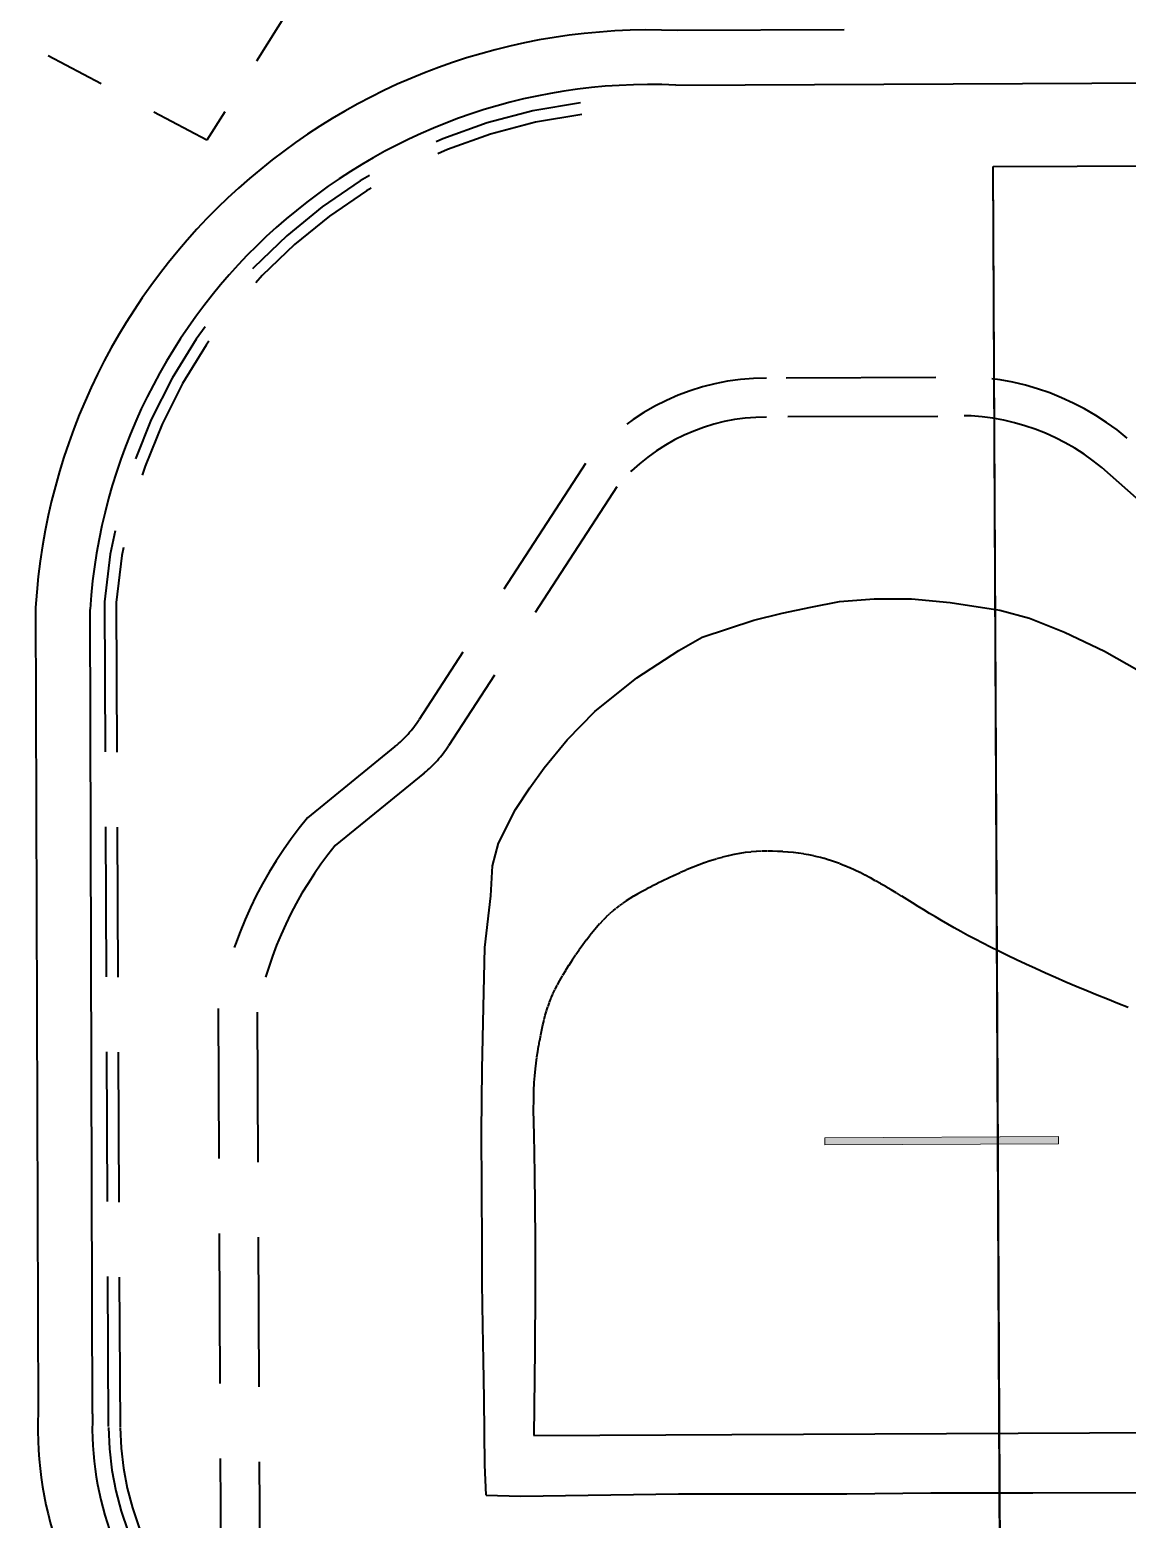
# Model space of a CAD drawing. Header units: metres. Extents: x 625987 to 635197, y 3048449 to 3066446.
# Drawn here: x 634611.332 to 634613.162, y 3063198.504 to 3063200.987 of the extents above; entities that cross this region are included whole.
import ezdxf

# ---------------------------------------------------------------- set-up
doc = ezdxf.new("R2010")
doc.units = ezdxf.units.M
doc.linetypes.add('DASHED', pattern=[0.75, 0.5, -0.25])
doc.linetypes.add('HIDDEN', pattern=[0.375, 0.25, -0.125])
for name, color, linetype, lineweight in [('C-CLER-AERO', 253, 'Continuous', 5), ('C-FENC-AIRF-SECU', 253, 'DASHED', 0), ('C-NTWK-WATR-AIRF', 253, 'HIDDEN', 0), ('C-ROAD-AIRF', 253, 'Continuous', 5), ('C-RUNN', 253, 'Continuous', 5), ('C-RUNN-MARK', 253, 'Continuous', 0), ('C-SHLD', 253, 'Continuous', 5)]:
    doc.layers.add(name, color=color, linetype=linetype, lineweight=lineweight)
doc.layers.add('C-ROAD-CNTR-N', color=92, linetype='Continuous')
doc.styles.add('ADPI R', font='swiss.ttf')
doc.linetypes.add('OLS', pattern='A,4,-2,4,-2,["OLS",ADPI R,S=1.2,R=0,X=-1.7,Y=-0.5],-2,4,-2,4,-2', length=26)

# ---------------------------------------------------------------- blocks, each defined once
blk = doc.blocks.new('*U22')
at = {"layer": 'C-RUNN-MARK'}
blk.add_hatch(color=256, dxfattribs=at).paths.add_polyline_path([(634796.71, 3066311.85), (634785.77, 3066283.92), (634786.61, 3066283.59), (634797.55, 3066311.52)])
blk.add_lwpolyline([(634796.71, 3066311.85), (634785.77, 3066283.92), (634786.61, 3066283.59), (634797.55, 3066311.52)], close=True, dxfattribs=at)
blk = doc.blocks.new('*U23')
at = {"layer": 'C-RUNN-MARK'}
blk.add_hatch(color=256, dxfattribs=at).paths.add_polyline_path([(634796.71, 3066311.85), (634785.77, 3066283.92), (634786.61, 3066283.59), (634797.55, 3066311.52)])
blk.add_lwpolyline([(634796.71, 3066311.85), (634785.77, 3066283.92), (634786.61, 3066283.59), (634797.55, 3066311.52)], close=True, dxfattribs=at)
blk = doc.blocks.new('*E24')
at = {"layer": 'C-RUNN-MARK', "lineweight": 40, "xscale": 0.002599165789046899, "yscale": 0.002599239349365234, "zscale": 0.002599200000986457, "rotation": 111.6696554593716}
for name in ['*U22', '*U23']:
    blk.add_blockref(name, (642697.49157, 3064542.5593, 2882.9083), dxfattribs=at)

msp = doc.modelspace()

# ---------------------------------------------------------------- linework, layer by layer
at = {"layer": 'C-CLER-AERO', "linetype": 'OLS', "lineweight": 40}
for p, q in [((634612.9391, 3063200.7588, 24568986.0801), (634652.5765, 3063200.9465, 24568986.0801)), ((634612.9391, 3063200.7588, 24568986.0801), (634652.5765, 3063200.9465, 24568986.0801)), ((634612.9564, 3063197.1199, 24568986.0801), (634612.9391, 3063200.7588, 24568986.0801)), ((634612.9391, 3063200.7588, 24568986.0801), (634612.9391, 3063200.7588, 24568986.0801)), ((634612.9564, 3063197.1199, 24568986.0801), (634612.9391, 3063200.7588, 24568986.0801)), ((634612.9391, 3063200.7588, 24568986.0801), (634612.9391, 3063200.7588, 24568986.0801))]:
    msp.add_line(p, q, dxfattribs=at)
at = {"layer": 'C-CLER-AERO', "linetype": 'OLS', "lineweight": 40, "ltscale": 5}
msp.add_line((634612.9568, 3063197.1199, 24568986.0801), (634612.9391, 3063200.7588, 24568986.0801), dxfattribs=at)
msp.add_line((634612.9568, 3063197.1199, 24568986.0801), (634612.9391, 3063200.7588, 24568986.0801), dxfattribs=at)
at = {"layer": 'C-FENC-AIRF-SECU', "lineweight": 40, "ltscale": 0.2}
for p, q in [((634612.0823, 3063201.5277, 24568986.0801), (634611.6273, 3063200.8027, 24568986.0801)), ((634612.0823, 3063201.5277, 24568986.0801), (634611.6273, 3063200.8027, 24568986.0801)), ((634611.6273, 3063200.8027, 24568986.0801), (634611.1952, 3063201.0328, 24568986.0801)), ((634611.6273, 3063200.8027, 24568986.0801), (634611.1952, 3063201.0328, 24568986.0801))]:
    msp.add_line(p, q, dxfattribs=at)
at = {"layer": 'C-NTWK-WATR-AIRF', "lineweight": 40}
for p, q in [((634612.8435, 3063200.4072, 24568986.0801), (634612.5609, 3063200.4063, 24568986.0801)), ((634612.8435, 3063200.4072, 24568986.0801), (634612.5609, 3063200.4063, 24568986.0801)), ((634612.8465, 3063200.3423, 24568986.0801), (634612.5609, 3063200.3413, 24568986.0801)), ((634612.8465, 3063200.3423, 24568986.0801), (634612.5609, 3063200.3413, 24568986.0801)), ((634612.2589, 3063200.2637, 24568986.0801), (634611.9814, 3063199.8368, 24568986.0801)), ((634612.2589, 3063200.2637, 24568986.0801), (634611.9814, 3063199.8368, 24568986.0801)), ((634613.4884, 3063199.933, 24568986.0801), (634613.1202, 3063200.257, 24568986.0801)), ((634613.4884, 3063199.933, 24568986.0801), (634613.1202, 3063200.257, 24568986.0801)), ((634612.3114, 3063200.2252, 24568986.0801), (634612.0303, 3063199.7929, 24568986.0801)), ((634612.3114, 3063200.2252, 24568986.0801), (634612.0303, 3063199.7929, 24568986.0801)), ((634611.4565, 3063200.0331, 24568986.0801), (634611.463, 3063198.6565, 24568986.0801)), ((634611.4565, 3063200.0331, 24568986.0801), (634611.463, 3063198.6565, 24568986.0801)), ((634611.476, 3063200.0324, 24568986.0801), (634611.4825, 3063198.6567, 24568986.0801)), ((634611.476, 3063200.0324, 24568986.0801), (634611.4825, 3063198.6567, 24568986.0801)), ((634611.9411, 3063199.7919, 24568986.0801), (634611.7953, 3063199.6731, 24568986.0801)), ((634611.9411, 3063199.7919, 24568986.0801), (634611.7953, 3063199.6731, 24568986.0801)), ((634611.9901, 3063199.748, 24568986.0801), (634611.8413, 3063199.6268, 24568986.0801)), ((634611.9901, 3063199.748, 24568986.0801), (634611.8413, 3063199.6268, 24568986.0801)), ((634611.6462, 3063199.355, 24568986.0801), (634611.6512, 3063198.2912, 24568986.0801)), ((634611.6462, 3063199.355, 24568986.0801), (634611.6512, 3063198.2912, 24568986.0801)), ((634611.7112, 3063199.3491, 24568986.0801), (634611.7164, 3063198.2428, 24568986.0801)), ((634611.7112, 3063199.3491, 24568986.0801), (634611.7164, 3063198.2428, 24568986.0801))]:
    msp.add_line(p, q, dxfattribs=at)
for centre, major_axis, start_param, end_param in [((634612.3643, 3063199.9619, 24568986.0801), (-0.6439, 0.6439), -0.660104, 0.707185), ((634612.3643, 3063199.9619, 24568986.0801), (-0.6439, 0.6439), -0.660104, 0.707185), ((634612.3643, 3063199.9619, 24568986.0801), (0.6301, 0.6301), 0.910692, 2.277078), ((634612.3643, 3063199.9619, 24568986.0801), (0.6301, 0.6301), 0.910692, 2.277078), ((634612.5598, 3063200.0174, 24568986.0801), (0.275, 0.275), 0.782621, 1.670092), ((634612.5598, 3063200.0174, 24568986.0801), (0.275, 0.275), 0.782621, 1.670092), ((634612.8806, 3063199.9697, 24568986.0801), (0.3105, 0.3105), 0.088175, 0.869935), ((634612.8806, 3063199.9697, 24568986.0801), (0.3105, 0.3105), 0.088175, 0.869935), ((634612.8806, 3063199.9697, 24568986.0801), (-0.2645, 0.2645), -1.480579, -0.694093), ((634612.8806, 3063199.9697, 24568986.0801), (-0.2645, 0.2645), -1.480579, -0.694093), ((634612.5598, 3063200.0174, 24568986.0801), (0.229, 0.229), 0.782029, 1.659578), ((634612.5598, 3063200.0174, 24568986.0801), (0.229, 0.229), 0.782029, 1.659578), ((634611.8179, 3063199.943, 24568986.0801), (0.1378, 0.1378), 4.6109, 4.921395), ((634611.8179, 3063199.943, 24568986.0801), (0.1378, 0.1378), 4.6109, 4.921395), ((634611.8669, 3063199.8991, 24568986.0801), (0.1378, 0.1378), 4.610902, 4.921397), ((634611.8669, 3063199.8991, 24568986.0801), (0.1378, 0.1378), 4.610902, 4.921397), ((634612.3254, 3063199.2306, 24568986.0801), (-0.4883, 0.4883), 0.089833, 0.60423), ((634612.3254, 3063199.2306, 24568986.0801), (-0.4883, 0.4883), 0.089833, 0.60423), ((634612.3254, 3063199.2306, 24568986.0801), (-0.4423, 0.4423), 0.099556, 0.594784), ((634612.3254, 3063199.2306, 24568986.0801), (-0.4423, 0.4423), 0.099556, 0.594784), ((634611.9781, 3063198.6637, 24568986.0801), (0.3642, 0.3642), 2.370257, 3.457809), ((634611.9781, 3063198.6637, 24568986.0801), (0.3642, 0.3642), 2.370257, 3.457809), ((634611.9781, 3063198.6637, 24568986.0801), (-0.3504, 0.3504), 0.799642, 1.887012), ((634611.9781, 3063198.6637, 24568986.0801), (-0.3504, 0.3504), 0.799642, 1.887012)]:
    msp.add_ellipse(centre, major_axis=major_axis, ratio=1, start_param=start_param, end_param=end_param, dxfattribs=at)
at = {"layer": 'C-ROAD-AIRF', "lineweight": 40}
for p, q in [((634612.6903, 3063200.987, 24568986.0801), (634612.4116, 3063200.9857, 24568986.0801)), ((634612.6903, 3063200.987, 24568986.0801), (634612.4116, 3063200.9857, 24568986.0801)), ((634612.4098, 3063200.8948, 24568986.0801), (634616.5358, 3063200.9133, 24568986.0801)), ((634612.4098, 3063200.8948, 24568986.0801), (634616.5358, 3063200.9133, 24568986.0801)), ((634611.3416, 3063200.0235, 24568986.0801), (634611.3457, 3063198.681, 24568986.0801)), ((634611.3416, 3063200.0235, 24568986.0801), (634611.3457, 3063198.681, 24568986.0801)), ((634611.4367, 3063198.6792, 24568986.0801), (634611.4325, 3063200.0207, 24568986.0801)), ((634611.4367, 3063198.6792, 24568986.0801), (634611.4325, 3063200.0207, 24568986.0801))]:
    msp.add_line(p, q, dxfattribs=at)
for centre, major_axis, start_param, end_param in [((634612.3675, 3063199.9587, 24568986.0801), (-0.7269, 0.7269), -0.828296, 0.722305), ((634612.3675, 3063199.9587, 24568986.0801), (-0.7269, 0.7269), -0.828296, 0.722305), ((634612.3675, 3063199.9587, 24568986.0801), (0.6626, 0.6626), 0.740254, 2.289961), ((634612.3675, 3063199.9587, 24568986.0801), (0.6626, 0.6626), 0.740254, 2.289961), ((634611.9584, 3063198.6566, 24568986.0801), (-0.4335, 0.4335), 0.745624, 2.349603), ((634611.9584, 3063198.6566, 24568986.0801), (-0.4335, 0.4335), 0.745624, 2.349603), ((634611.9584, 3063198.6566, 24568986.0801), (0.3692, 0.3692), 2.312834, 3.919536), ((634611.9584, 3063198.6566, 24568986.0801), (0.3692, 0.3692), 2.312834, 3.919536)]:
    msp.add_ellipse(centre, major_axis=major_axis, ratio=1, start_param=start_param, end_param=end_param, dxfattribs=at)
at = {"layer": 'C-RUNN', "lineweight": 40, "ltscale": 0.1}
for p, q in [((634612.4671, 3063199.6012, 24568986.0801), (634612.4575, 3063199.598, 24568986.0801)), ((634612.4671, 3063199.6012, 24568986.0801), (634612.4575, 3063199.598, 24568986.0801)), ((634612.477, 3063199.6044, 24568986.0801), (634612.4675, 3063199.6014, 24568986.0801)), ((634612.477, 3063199.6044, 24568986.0801), (634612.4675, 3063199.6014, 24568986.0801)), ((634612.4868, 3063199.6072, 24568986.0801), (634612.4775, 3063199.6045, 24568986.0801)), ((634612.4868, 3063199.6072, 24568986.0801), (634612.4775, 3063199.6045, 24568986.0801)), ((634612.4966, 3063199.6097, 24568986.0801), (634612.4874, 3063199.6074, 24568986.0801)), ((634612.4966, 3063199.6097, 24568986.0801), (634612.4874, 3063199.6074, 24568986.0801)), ((634612.5063, 3063199.6119, 24568986.0801), (634612.4972, 3063199.6099, 24568986.0801)), ((634612.5063, 3063199.6119, 24568986.0801), (634612.4972, 3063199.6099, 24568986.0801)), ((634612.5159, 3063199.6137, 24568986.0801), (634612.507, 3063199.612, 24568986.0801)), ((634612.5159, 3063199.6137, 24568986.0801), (634612.507, 3063199.612, 24568986.0801)), ((634612.5253, 3063199.6151, 24568986.0801), (634612.5166, 3063199.6138, 24568986.0801)), ((634612.5253, 3063199.6151, 24568986.0801), (634612.5166, 3063199.6138, 24568986.0801)), ((634612.5346, 3063199.6161, 24568986.0801), (634612.526, 3063199.6152, 24568986.0801)), ((634612.5346, 3063199.6161, 24568986.0801), (634612.526, 3063199.6152, 24568986.0801)), ((634612.5437, 3063199.6169, 24568986.0801), (634612.5352, 3063199.6162, 24568986.0801)), ((634612.5437, 3063199.6169, 24568986.0801), (634612.5352, 3063199.6162, 24568986.0801)), ((634612.5527, 3063199.6173, 24568986.0801), (634612.5443, 3063199.6169, 24568986.0801)), ((634612.5527, 3063199.6173, 24568986.0801), (634612.5443, 3063199.6169, 24568986.0801)), ((634612.5616, 3063199.6175, 24568986.0801), (634612.5533, 3063199.6173, 24568986.0801)), ((634612.5616, 3063199.6175, 24568986.0801), (634612.5533, 3063199.6173, 24568986.0801)), ((634612.5704, 3063199.6174, 24568986.0801), (634612.5622, 3063199.6175, 24568986.0801)), ((634612.5704, 3063199.6174, 24568986.0801), (634612.5622, 3063199.6175, 24568986.0801)), ((634612.5792, 3063199.6171, 24568986.0801), (634612.5709, 3063199.6174, 24568986.0801)), ((634612.5792, 3063199.6171, 24568986.0801), (634612.5709, 3063199.6174, 24568986.0801)), ((634612.5878, 3063199.6167, 24568986.0801), (634612.5796, 3063199.6171, 24568986.0801)), ((634612.5878, 3063199.6167, 24568986.0801), (634612.5796, 3063199.6171, 24568986.0801)), ((634612.5965, 3063199.616, 24568986.0801), (634612.5882, 3063199.6166, 24568986.0801)), ((634612.5965, 3063199.616, 24568986.0801), (634612.5882, 3063199.6166, 24568986.0801)), ((634612.6051, 3063199.6152, 24568986.0801), (634612.5969, 3063199.616, 24568986.0801)), ((634612.6051, 3063199.6152, 24568986.0801), (634612.5969, 3063199.616, 24568986.0801)), ((634612.6138, 3063199.6141, 24568986.0801), (634612.6056, 3063199.6151, 24568986.0801)), ((634612.6138, 3063199.6141, 24568986.0801), (634612.6056, 3063199.6151, 24568986.0801)), ((634612.6224, 3063199.6128, 24568986.0801), (634612.6143, 3063199.614, 24568986.0801)), ((634612.6224, 3063199.6128, 24568986.0801), (634612.6143, 3063199.614, 24568986.0801)), ((634612.6311, 3063199.6113, 24568986.0801), (634612.6229, 3063199.6127, 24568986.0801)), ((634612.6311, 3063199.6113, 24568986.0801), (634612.6229, 3063199.6127, 24568986.0801)), ((634612.6397, 3063199.6095, 24568986.0801), (634612.6316, 3063199.6112, 24568986.0801)), ((634612.6397, 3063199.6095, 24568986.0801), (634612.6316, 3063199.6112, 24568986.0801)), ((634612.6483, 3063199.6075, 24568986.0801), (634612.6403, 3063199.6094, 24568986.0801)), ((634612.6483, 3063199.6075, 24568986.0801), (634612.6403, 3063199.6094, 24568986.0801)), ((634612.6569, 3063199.6051, 24568986.0801), (634612.6489, 3063199.6073, 24568986.0801)), ((634612.6569, 3063199.6051, 24568986.0801), (634612.6489, 3063199.6073, 24568986.0801)), ((634612.6655, 3063199.6026, 24568986.0801), (634612.6575, 3063199.605, 24568986.0801)), ((634612.6655, 3063199.6026, 24568986.0801), (634612.6575, 3063199.605, 24568986.0801)), ((634612.674, 3063199.5998, 24568986.0801), (634612.666, 3063199.6024, 24568986.0801)), ((634612.674, 3063199.5998, 24568986.0801), (634612.666, 3063199.6024, 24568986.0801)), ((634612.6825, 3063199.5967, 24568986.0801), (634612.6745, 3063199.5996, 24568986.0801)), ((634612.6825, 3063199.5967, 24568986.0801), (634612.6745, 3063199.5996, 24568986.0801)), ((634612.407, 3063199.5771, 24568986.0801), (634612.3974, 3063199.5726, 24568986.0801)), ((634612.407, 3063199.5771, 24568986.0801), (634612.3974, 3063199.5726, 24568986.0801)), ((634612.4169, 3063199.5816, 24568986.0801), (634612.4072, 3063199.5772, 24568986.0801)), ((634612.4169, 3063199.5816, 24568986.0801), (634612.4072, 3063199.5772, 24568986.0801)), ((634612.4269, 3063199.586, 24568986.0801), (634612.4172, 3063199.5818, 24568986.0801)), ((634612.4269, 3063199.586, 24568986.0801), (634612.4172, 3063199.5818, 24568986.0801)), ((634612.437, 3063199.5902, 24568986.0801), (634612.4273, 3063199.5861, 24568986.0801)), ((634612.437, 3063199.5902, 24568986.0801), (634612.4273, 3063199.5861, 24568986.0801)), ((634612.4471, 3063199.5941, 24568986.0801), (634612.4373, 3063199.5903, 24568986.0801)), ((634612.4471, 3063199.5941, 24568986.0801), (634612.4373, 3063199.5903, 24568986.0801)), ((634612.4571, 3063199.5978, 24568986.0801), (634612.4474, 3063199.5943, 24568986.0801)), ((634612.4571, 3063199.5978, 24568986.0801), (634612.4474, 3063199.5943, 24568986.0801)), ((634612.691, 3063199.5933, 24568986.0801), (634612.683, 3063199.5965, 24568986.0801)), ((634612.691, 3063199.5933, 24568986.0801), (634612.683, 3063199.5965, 24568986.0801)), ((634612.6995, 3063199.5898, 24568986.0801), (634612.6915, 3063199.5932, 24568986.0801)), ((634612.6995, 3063199.5898, 24568986.0801), (634612.6915, 3063199.5932, 24568986.0801)), ((634612.708, 3063199.5859, 24568986.0801), (634612.7, 3063199.5896, 24568986.0801)), ((634612.708, 3063199.5859, 24568986.0801), (634612.7, 3063199.5896, 24568986.0801)), ((634612.7166, 3063199.5819, 24568986.0801), (634612.7084, 3063199.5858, 24568986.0801)), ((634612.7166, 3063199.5819, 24568986.0801), (634612.7084, 3063199.5858, 24568986.0801)), ((634612.7251, 3063199.5776, 24568986.0801), (634612.7169, 3063199.5817, 24568986.0801)), ((634612.7251, 3063199.5776, 24568986.0801), (634612.7169, 3063199.5817, 24568986.0801)), ((634612.7337, 3063199.5731, 24568986.0801), (634612.7254, 3063199.5774, 24568986.0801)), ((634612.7337, 3063199.5731, 24568986.0801), (634612.7254, 3063199.5774, 24568986.0801)), ((634612.3534, 3063199.5502, 24568986.0801), (634612.3463, 3063199.5463, 24568986.0801)), ((634612.3534, 3063199.5502, 24568986.0801), (634612.3463, 3063199.5463, 24568986.0801)), ((634612.3613, 3063199.5544, 24568986.0801), (634612.3536, 3063199.5503, 24568986.0801)), ((634612.3613, 3063199.5544, 24568986.0801), (634612.3536, 3063199.5503, 24568986.0801)), ((634612.3696, 3063199.5588, 24568986.0801), (634612.3614, 3063199.5545, 24568986.0801)), ((634612.3696, 3063199.5588, 24568986.0801), (634612.3614, 3063199.5545, 24568986.0801)), ((634612.3785, 3063199.5633, 24568986.0801), (634612.3698, 3063199.5589, 24568986.0801)), ((634612.3785, 3063199.5633, 24568986.0801), (634612.3698, 3063199.5589, 24568986.0801)), ((634612.3877, 3063199.5679, 24568986.0801), (634612.3787, 3063199.5634, 24568986.0801)), ((634612.3877, 3063199.5679, 24568986.0801), (634612.3787, 3063199.5634, 24568986.0801)), ((634612.3972, 3063199.5725, 24568986.0801), (634612.3879, 3063199.568, 24568986.0801)), ((634612.3972, 3063199.5725, 24568986.0801), (634612.3879, 3063199.568, 24568986.0801)), ((634612.7423, 3063199.5683, 24568986.0801), (634612.734, 3063199.5729, 24568986.0801)), ((634612.7423, 3063199.5683, 24568986.0801), (634612.734, 3063199.5729, 24568986.0801)), ((634612.751, 3063199.5634, 24568986.0801), (634612.7426, 3063199.5682, 24568986.0801)), ((634612.751, 3063199.5634, 24568986.0801), (634612.7426, 3063199.5682, 24568986.0801)), ((634612.7597, 3063199.5584, 24568986.0801), (634612.7512, 3063199.5633, 24568986.0801)), ((634612.7597, 3063199.5584, 24568986.0801), (634612.7512, 3063199.5633, 24568986.0801)), ((634612.7685, 3063199.5532, 24568986.0801), (634612.7599, 3063199.5583, 24568986.0801)), ((634612.7685, 3063199.5532, 24568986.0801), (634612.7599, 3063199.5583, 24568986.0801)), ((634612.7773, 3063199.5478, 24568986.0801), (634612.7686, 3063199.5531, 24568986.0801)), ((634612.7773, 3063199.5478, 24568986.0801), (634612.7686, 3063199.5531, 24568986.0801)), ((634612.3148, 3063199.5264, 24568986.0801), (634612.3098, 3063199.5225, 24568986.0801)), ((634612.3148, 3063199.5264, 24568986.0801), (634612.3098, 3063199.5225, 24568986.0801)), ((634612.3205, 3063199.5305, 24568986.0801), (634612.3154, 3063199.5268, 24568986.0801)), ((634612.3205, 3063199.5305, 24568986.0801), (634612.3154, 3063199.5268, 24568986.0801)), ((634612.3265, 3063199.5345, 24568986.0801), (634612.3211, 3063199.5309, 24568986.0801)), ((634612.3265, 3063199.5345, 24568986.0801), (634612.3211, 3063199.5309, 24568986.0801)), ((634612.3327, 3063199.5384, 24568986.0801), (634612.327, 3063199.5348, 24568986.0801)), ((634612.3327, 3063199.5384, 24568986.0801), (634612.327, 3063199.5348, 24568986.0801)), ((634612.3392, 3063199.5422, 24568986.0801), (634612.3331, 3063199.5386, 24568986.0801)), ((634612.3392, 3063199.5422, 24568986.0801), (634612.3331, 3063199.5386, 24568986.0801)), ((634612.3461, 3063199.5461, 24568986.0801), (634612.3395, 3063199.5424, 24568986.0801)), ((634612.3461, 3063199.5461, 24568986.0801), (634612.3395, 3063199.5424, 24568986.0801)), ((634612.7862, 3063199.5424, 24568986.0801), (634612.7774, 3063199.5478, 24568986.0801)), ((634612.7862, 3063199.5424, 24568986.0801), (634612.7774, 3063199.5478, 24568986.0801)), ((634612.7953, 3063199.5368, 24568986.0801), (634612.7863, 3063199.5423, 24568986.0801)), ((634612.7953, 3063199.5368, 24568986.0801), (634612.7863, 3063199.5423, 24568986.0801)), ((634612.8044, 3063199.5311, 24568986.0801), (634612.7953, 3063199.5368, 24568986.0801)), ((634612.8044, 3063199.5311, 24568986.0801), (634612.7953, 3063199.5368, 24568986.0801)), ((634612.8136, 3063199.5254, 24568986.0801), (634612.8044, 3063199.5311, 24568986.0801)), ((634612.8136, 3063199.5254, 24568986.0801), (634612.8044, 3063199.5311, 24568986.0801)), ((634612.823, 3063199.5196, 24568986.0801), (634612.8136, 3063199.5254, 24568986.0801)), ((634612.823, 3063199.5196, 24568986.0801), (634612.8136, 3063199.5254, 24568986.0801)), ((634612.2877, 3063199.5021, 24568986.0801), (634612.2827, 3063199.4966, 24568986.0801)), ((634612.2877, 3063199.5021, 24568986.0801), (634612.2827, 3063199.4966, 24568986.0801)), ((634612.2931, 3063199.5075, 24568986.0801), (634612.2881, 3063199.5025, 24568986.0801)), ((634612.2931, 3063199.5075, 24568986.0801), (634612.2881, 3063199.5025, 24568986.0801)), ((634612.2984, 3063199.5127, 24568986.0801), (634612.2935, 3063199.508, 24568986.0801)), ((634612.2984, 3063199.5127, 24568986.0801), (634612.2935, 3063199.508, 24568986.0801)), ((634612.3038, 3063199.5175, 24568986.0801), (634612.2989, 3063199.5131, 24568986.0801)), ((634612.3038, 3063199.5175, 24568986.0801), (634612.2989, 3063199.5131, 24568986.0801)), ((634612.3092, 3063199.5221, 24568986.0801), (634612.3043, 3063199.518, 24568986.0801)), ((634612.3092, 3063199.5221, 24568986.0801), (634612.3043, 3063199.518, 24568986.0801)), ((634612.8327, 3063199.5137, 24568986.0801), (634612.823, 3063199.5196, 24568986.0801)), ((634612.8327, 3063199.5137, 24568986.0801), (634612.823, 3063199.5196, 24568986.0801)), ((634612.8425, 3063199.5078, 24568986.0801), (634612.8327, 3063199.5137, 24568986.0801)), ((634612.8425, 3063199.5078, 24568986.0801), (634612.8327, 3063199.5137, 24568986.0801)), ((634612.8527, 3063199.5018, 24568986.0801), (634612.8425, 3063199.5078, 24568986.0801)), ((634612.8527, 3063199.5018, 24568986.0801), (634612.8425, 3063199.5078, 24568986.0801)), ((634612.8631, 3063199.4957, 24568986.0801), (634612.8527, 3063199.5018, 24568986.0801)), ((634612.8631, 3063199.4957, 24568986.0801), (634612.8527, 3063199.5018, 24568986.0801)), ((634612.2659, 3063199.4765, 24568986.0801), (634612.2604, 3063199.4692, 24568986.0801)), ((634612.2659, 3063199.4765, 24568986.0801), (634612.2604, 3063199.4692, 24568986.0801)), ((634612.2715, 3063199.4835, 24568986.0801), (634612.2662, 3063199.4767, 24568986.0801)), ((634612.2715, 3063199.4835, 24568986.0801), (634612.2662, 3063199.4767, 24568986.0801)), ((634612.277, 3063199.4901, 24568986.0801), (634612.2718, 3063199.4838, 24568986.0801)), ((634612.277, 3063199.4901, 24568986.0801), (634612.2718, 3063199.4838, 24568986.0801)), ((634612.2824, 3063199.4963, 24568986.0801), (634612.2773, 3063199.4904, 24568986.0801)), ((634612.2824, 3063199.4963, 24568986.0801), (634612.2773, 3063199.4904, 24568986.0801)), ((634612.8739, 3063199.4896, 24568986.0801), (634612.8631, 3063199.4957, 24568986.0801)), ((634612.8739, 3063199.4896, 24568986.0801), (634612.8631, 3063199.4957, 24568986.0801)), ((634612.8851, 3063199.4834, 24568986.0801), (634612.8739, 3063199.4896, 24568986.0801)), ((634612.8851, 3063199.4834, 24568986.0801), (634612.8739, 3063199.4896, 24568986.0801)), ((634612.8967, 3063199.4771, 24568986.0801), (634612.8851, 3063199.4834, 24568986.0801)), ((634612.8967, 3063199.4771, 24568986.0801), (634612.8851, 3063199.4834, 24568986.0801)), ((634612.9088, 3063199.4707, 24568986.0801), (634612.8967, 3063199.4771, 24568986.0801)), ((634612.9088, 3063199.4707, 24568986.0801), (634612.8967, 3063199.4771, 24568986.0801)), ((634612.2484, 3063199.4527, 24568986.0801), (634612.2426, 3063199.4444, 24568986.0801)), ((634612.2484, 3063199.4527, 24568986.0801), (634612.2426, 3063199.4444, 24568986.0801)), ((634612.2544, 3063199.4611, 24568986.0801), (634612.2486, 3063199.453, 24568986.0801)), ((634612.2544, 3063199.4611, 24568986.0801), (634612.2486, 3063199.453, 24568986.0801)), ((634612.2602, 3063199.469, 24568986.0801), (634612.2545, 3063199.4613, 24568986.0801)), ((634612.2602, 3063199.469, 24568986.0801), (634612.2545, 3063199.4613, 24568986.0801)), ((634612.9214, 3063199.4641, 24568986.0801), (634612.9088, 3063199.4707, 24568986.0801)), ((634612.9214, 3063199.4641, 24568986.0801), (634612.9088, 3063199.4707, 24568986.0801)), ((634612.9346, 3063199.4575, 24568986.0801), (634612.9214, 3063199.4641, 24568986.0801)), ((634612.9346, 3063199.4575, 24568986.0801), (634612.9214, 3063199.4641, 24568986.0801)), ((634612.9484, 3063199.4506, 24568986.0801), (634612.9346, 3063199.4575, 24568986.0801)), ((634612.9484, 3063199.4506, 24568986.0801), (634612.9346, 3063199.4575, 24568986.0801)), ((634612.9628, 3063199.4436, 24568986.0801), (634612.9484, 3063199.4506, 24568986.0801)), ((634612.9628, 3063199.4436, 24568986.0801), (634612.9484, 3063199.4506, 24568986.0801)), ((634612.2308, 3063199.4268, 24568986.0801), (634612.2255, 3063199.4184, 24568986.0801)), ((634612.2308, 3063199.4268, 24568986.0801), (634612.2255, 3063199.4184, 24568986.0801)), ((634612.2365, 3063199.4355, 24568986.0801), (634612.231, 3063199.427, 24568986.0801)), ((634612.2365, 3063199.4355, 24568986.0801), (634612.231, 3063199.427, 24568986.0801)), ((634612.2424, 3063199.4442, 24568986.0801), (634612.2367, 3063199.4357, 24568986.0801)), ((634612.2424, 3063199.4442, 24568986.0801), (634612.2367, 3063199.4357, 24568986.0801)), ((634612.9778, 3063199.4365, 24568986.0801), (634612.9628, 3063199.4436, 24568986.0801)), ((634612.9778, 3063199.4365, 24568986.0801), (634612.9628, 3063199.4436, 24568986.0801)), ((634612.9934, 3063199.4292, 24568986.0801), (634612.9778, 3063199.4365, 24568986.0801)), ((634612.9934, 3063199.4292, 24568986.0801), (634612.9778, 3063199.4365, 24568986.0801)), ((634613.0096, 3063199.4218, 24568986.0801), (634612.9934, 3063199.4292, 24568986.0801)), ((634613.0096, 3063199.4218, 24568986.0801), (634612.9934, 3063199.4292, 24568986.0801)), ((634612.2154, 3063199.4016, 24568986.0801), (634612.2114, 3063199.3944, 24568986.0801)), ((634612.2154, 3063199.4016, 24568986.0801), (634612.2114, 3063199.3944, 24568986.0801)), ((634612.2201, 3063199.4097, 24568986.0801), (634612.2156, 3063199.402, 24568986.0801)), ((634612.2201, 3063199.4097, 24568986.0801), (634612.2156, 3063199.402, 24568986.0801)), ((634612.2253, 3063199.4181, 24568986.0801), (634612.2203, 3063199.41, 24568986.0801)), ((634612.2253, 3063199.4181, 24568986.0801), (634612.2203, 3063199.41, 24568986.0801)), ((634613.0261, 3063199.4143, 24568986.0801), (634613.0096, 3063199.4218, 24568986.0801)), ((634613.0261, 3063199.4143, 24568986.0801), (634613.0096, 3063199.4218, 24568986.0801)), ((634613.043, 3063199.4068, 24568986.0801), (634613.0261, 3063199.4143, 24568986.0801)), ((634613.043, 3063199.4068, 24568986.0801), (634613.0261, 3063199.4143, 24568986.0801)), ((634613.0602, 3063199.3993, 24568986.0801), (634613.043, 3063199.4068, 24568986.0801)), ((634613.0602, 3063199.3993, 24568986.0801), (634613.043, 3063199.4068, 24568986.0801)), ((634612.2038, 3063199.3793, 24568986.0801), (634612.2011, 3063199.3728, 24568986.0801)), ((634612.2038, 3063199.3793, 24568986.0801), (634612.2011, 3063199.3728, 24568986.0801)), ((634612.2073, 3063199.3865, 24568986.0801), (634612.2041, 3063199.3799, 24568986.0801)), ((634612.2073, 3063199.3865, 24568986.0801), (634612.2041, 3063199.3799, 24568986.0801)), ((634612.2111, 3063199.3939, 24568986.0801), (634612.2076, 3063199.387, 24568986.0801)), ((634612.2111, 3063199.3939, 24568986.0801), (634612.2076, 3063199.387, 24568986.0801)), ((634613.0775, 3063199.3919, 24568986.0801), (634613.0602, 3063199.3993, 24568986.0801)), ((634613.0775, 3063199.3919, 24568986.0801), (634613.0602, 3063199.3993, 24568986.0801)), ((634613.0949, 3063199.3847, 24568986.0801), (634613.0775, 3063199.3919, 24568986.0801)), ((634613.0949, 3063199.3847, 24568986.0801), (634613.0775, 3063199.3919, 24568986.0801)), ((634613.1124, 3063199.3775, 24568986.0801), (634613.0949, 3063199.3847, 24568986.0801)), ((634613.1124, 3063199.3775, 24568986.0801), (634613.0949, 3063199.3847, 24568986.0801)), ((634613.1298, 3063199.3705, 24568986.0801), (634613.1124, 3063199.3775, 24568986.0801)), ((634613.1298, 3063199.3705, 24568986.0801), (634613.1124, 3063199.3775, 24568986.0801)), ((634612.1933, 3063199.3509, 24568986.0801), (634612.1913, 3063199.3438, 24568986.0801)), ((634612.1933, 3063199.3509, 24568986.0801), (634612.1913, 3063199.3438, 24568986.0801)), ((634612.1956, 3063199.3581, 24568986.0801), (634612.1935, 3063199.3514, 24568986.0801)), ((634612.1956, 3063199.3581, 24568986.0801), (634612.1935, 3063199.3514, 24568986.0801)), ((634612.1981, 3063199.3651, 24568986.0801), (634612.1958, 3063199.3587, 24568986.0801)), ((634612.1981, 3063199.3651, 24568986.0801), (634612.1958, 3063199.3587, 24568986.0801)), ((634612.2008, 3063199.3722, 24568986.0801), (634612.1983, 3063199.3658, 24568986.0801)), ((634612.2008, 3063199.3722, 24568986.0801), (634612.1983, 3063199.3658, 24568986.0801)), ((634613.1471, 3063199.3637, 24568986.0801), (634613.1298, 3063199.3705, 24568986.0801)), ((634613.1471, 3063199.3637, 24568986.0801), (634613.1298, 3063199.3705, 24568986.0801)), ((634613.1641, 3063199.3571, 24568986.0801), (634613.1471, 3063199.3637, 24568986.0801)), ((634613.1641, 3063199.3571, 24568986.0801), (634613.1471, 3063199.3637, 24568986.0801)), ((634612.1872, 3063199.3275, 24568986.0801), (634612.1854, 3063199.3193, 24568986.0801)), ((634612.1872, 3063199.3275, 24568986.0801), (634612.1854, 3063199.3193, 24568986.0801)), ((634612.1892, 3063199.3356, 24568986.0801), (634612.1873, 3063199.3278, 24568986.0801)), ((634612.1892, 3063199.3356, 24568986.0801), (634612.1873, 3063199.3278, 24568986.0801)), ((634612.1912, 3063199.3434, 24568986.0801), (634612.1893, 3063199.336, 24568986.0801)), ((634612.1912, 3063199.3434, 24568986.0801), (634612.1893, 3063199.336, 24568986.0801)), ((634612.1818, 3063199.3013, 24568986.0801), (634612.1803, 3063199.2924, 24568986.0801)), ((634612.1818, 3063199.3013, 24568986.0801), (634612.1803, 3063199.2924, 24568986.0801)), ((634612.1836, 3063199.3103, 24568986.0801), (634612.1819, 3063199.3015, 24568986.0801)), ((634612.1836, 3063199.3103, 24568986.0801), (634612.1819, 3063199.3015, 24568986.0801)), ((634612.1854, 3063199.319, 24568986.0801), (634612.1836, 3063199.3105, 24568986.0801)), ((634612.1854, 3063199.319, 24568986.0801), (634612.1836, 3063199.3105, 24568986.0801)), ((634612.1787, 3063199.2829, 24568986.0801), (634612.1773, 3063199.2738, 24568986.0801)), ((634612.1787, 3063199.2829, 24568986.0801), (634612.1773, 3063199.2738, 24568986.0801)), ((634612.1802, 3063199.2922, 24568986.0801), (634612.1787, 3063199.2831, 24568986.0801)), ((634612.1802, 3063199.2922, 24568986.0801), (634612.1787, 3063199.2831, 24568986.0801)), ((634612.1747, 3063199.2539, 24568986.0801), (634612.1738, 3063199.2436, 24568986.0801)), ((634612.1747, 3063199.2539, 24568986.0801), (634612.1738, 3063199.2436, 24568986.0801)), ((634612.1759, 3063199.264, 24568986.0801), (634612.1748, 3063199.2544, 24568986.0801)), ((634612.1759, 3063199.264, 24568986.0801), (634612.1748, 3063199.2544, 24568986.0801)), ((634612.1773, 3063199.2735, 24568986.0801), (634612.176, 3063199.2643, 24568986.0801)), ((634612.1773, 3063199.2735, 24568986.0801), (634612.176, 3063199.2643, 24568986.0801)), ((634612.1729, 3063199.2312, 24568986.0801), (634612.1723, 3063199.2183, 24568986.0801)), ((634612.1729, 3063199.2312, 24568986.0801), (634612.1723, 3063199.2183, 24568986.0801)), ((634612.1737, 3063199.2431, 24568986.0801), (634612.1729, 3063199.2317, 24568986.0801)), ((634612.1737, 3063199.2431, 24568986.0801), (634612.1729, 3063199.2317, 24568986.0801)), ((634612.1719, 3063199.2028, 24568986.0801), (634612.1718, 3063199.186, 24568986.0801)), ((634612.1719, 3063199.2028, 24568986.0801), (634612.1718, 3063199.186, 24568986.0801)), ((634612.1723, 3063199.2179, 24568986.0801), (634612.1719, 3063199.2032, 24568986.0801)), ((634612.1723, 3063199.2179, 24568986.0801), (634612.1719, 3063199.2032, 24568986.0801)), ((634612.1718, 3063199.1857, 24568986.0801), (634612.172, 3063199.1663, 24568986.0801)), ((634612.1718, 3063199.1857, 24568986.0801), (634612.172, 3063199.1663, 24568986.0801)), ((634612.172, 3063199.166, 24568986.0801), (634612.1725, 3063199.1433, 24568986.0801)), ((634612.172, 3063199.166, 24568986.0801), (634612.1725, 3063199.1433, 24568986.0801)), ((634612.1725, 3063199.1433, 24568986.0801), (634612.1732, 3063199.1148, 24568986.0801)), ((634612.1725, 3063199.1433, 24568986.0801), (634612.1732, 3063199.1148, 24568986.0801)), ((634612.1732, 3063199.1148, 24568986.0801), (634612.1739, 3063199.0778, 24568986.0801)), ((634612.1732, 3063199.1148, 24568986.0801), (634612.1739, 3063199.0778, 24568986.0801)), ((634612.1739, 3063199.0778, 24568986.0801), (634612.1745, 3063199.0293, 24568986.0801)), ((634612.1739, 3063199.0778, 24568986.0801), (634612.1745, 3063199.0293, 24568986.0801)), ((634612.1745, 3063199.0293, 24568986.0801), (634612.1748, 3063198.9665, 24568986.0801)), ((634612.1745, 3063199.0293, 24568986.0801), (634612.1748, 3063198.9665, 24568986.0801)), ((634612.1748, 3063198.9665, 24568986.0801), (634612.1747, 3063198.8864, 24568986.0801)), ((634612.1748, 3063198.9665, 24568986.0801), (634612.1747, 3063198.8864, 24568986.0801)), ((634612.1747, 3063198.8864, 24568986.0801), (634612.1742, 3063198.7862, 24568986.0801)), ((634612.1747, 3063198.8864, 24568986.0801), (634612.1742, 3063198.7862, 24568986.0801)), ((634612.1742, 3063198.7862, 24568986.0801), (634612.1727, 3063198.6432, 24568986.0801)), ((634612.1742, 3063198.7862, 24568986.0801), (634612.1727, 3063198.6432, 24568986.0801)), ((634612.5029, 3063198.6448, 24568986.0801), (634617.0879, 3063198.6665, 24568986.0801)), ((634612.5029, 3063198.6448, 24568986.0801), (634617.0879, 3063198.6665, 24568986.0801)), ((634612.1727, 3063198.6432, 24568986.0801), (634612.5029, 3063198.6448, 24568986.0801)), ((634612.1727, 3063198.6432, 24568986.0801), (634612.5029, 3063198.6448, 24568986.0801))]:
    msp.add_line(p, q, dxfattribs=at)
at = {"layer": 'C-SHLD', "lineweight": 40}
for p, q in [((634612.5871, 3063200.0141, 24568986.0801), (634612.6347, 3063200.0245, 24568986.0801)), ((634612.5871, 3063200.0141, 24568986.0801), (634612.6347, 3063200.0245, 24568986.0801)), ((634612.6347, 3063200.0245, 24568986.0801), (634612.6823, 3063200.0337, 24568986.0801)), ((634612.6347, 3063200.0245, 24568986.0801), (634612.6823, 3063200.0337, 24568986.0801)), ((634612.6823, 3063200.0337, 24568986.0801), (634612.7404, 3063200.0381, 24568986.0801)), ((634612.6823, 3063200.0337, 24568986.0801), (634612.7404, 3063200.0381, 24568986.0801)), ((634612.7404, 3063200.0381, 24568986.0801), (634612.8025, 3063200.0384, 24568986.0801)), ((634612.7404, 3063200.0381, 24568986.0801), (634612.8025, 3063200.0384, 24568986.0801)), ((634612.8025, 3063200.0384, 24568986.0801), (634612.8669, 3063200.0323, 24568986.0801)), ((634612.8025, 3063200.0384, 24568986.0801), (634612.8669, 3063200.0323, 24568986.0801)), ((634612.8669, 3063200.0323, 24568986.0801), (634612.9502, 3063200.0195, 24568986.0801)), ((634612.8669, 3063200.0323, 24568986.0801), (634612.9502, 3063200.0195, 24568986.0801)), ((634612.4534, 3063199.9741, 24568986.0801), (634612.5399, 3063200.0029, 24568986.0801)), ((634612.4534, 3063199.9741, 24568986.0801), (634612.5399, 3063200.0029, 24568986.0801)), ((634612.5399, 3063200.0029, 24568986.0801), (634612.5871, 3063200.0141, 24568986.0801)), ((634612.5399, 3063200.0029, 24568986.0801), (634612.5871, 3063200.0141, 24568986.0801)), ((634612.9502, 3063200.0195, 24568986.0801), (634612.9995, 3063200.0062, 24568986.0801)), ((634612.9502, 3063200.0195, 24568986.0801), (634612.9995, 3063200.0062, 24568986.0801)), ((634612.9995, 3063200.0062, 24568986.0801), (634613.058, 3063199.9825, 24568986.0801)), ((634612.9995, 3063200.0062, 24568986.0801), (634613.058, 3063199.9825, 24568986.0801)), ((634612.4144, 3063199.952, 24568986.0801), (634612.4534, 3063199.9741, 24568986.0801)), ((634612.4144, 3063199.952, 24568986.0801), (634612.4534, 3063199.9741, 24568986.0801)), ((634613.058, 3063199.9825, 24568986.0801), (634613.1247, 3063199.9508, 24568986.0801)), ((634613.058, 3063199.9825, 24568986.0801), (634613.1247, 3063199.9508, 24568986.0801)), ((634612.3446, 3063199.9065, 24568986.0801), (634612.4144, 3063199.952, 24568986.0801)), ((634612.3446, 3063199.9065, 24568986.0801), (634612.4144, 3063199.952, 24568986.0801)), ((634613.1247, 3063199.9508, 24568986.0801), (634613.1823, 3063199.9182, 24568986.0801)), ((634613.1247, 3063199.9508, 24568986.0801), (634613.1823, 3063199.9182, 24568986.0801)), ((634612.2744, 3063199.8503, 24568986.0801), (634612.3446, 3063199.9065, 24568986.0801)), ((634612.2744, 3063199.8503, 24568986.0801), (634612.3446, 3063199.9065, 24568986.0801)), ((634612.2283, 3063199.8031, 24568986.0801), (634612.2744, 3063199.8503, 24568986.0801)), ((634612.2283, 3063199.8031, 24568986.0801), (634612.2744, 3063199.8503, 24568986.0801)), ((634612.1897, 3063199.7565, 24568986.0801), (634612.2283, 3063199.8031, 24568986.0801)), ((634612.1897, 3063199.7565, 24568986.0801), (634612.2283, 3063199.8031, 24568986.0801)), ((634612.1659, 3063199.723, 24568986.0801), (634612.1897, 3063199.7565, 24568986.0801)), ((634612.1659, 3063199.723, 24568986.0801), (634612.1897, 3063199.7565, 24568986.0801)), ((634612.142, 3063199.6867, 24568986.0801), (634612.1659, 3063199.723, 24568986.0801)), ((634612.142, 3063199.6867, 24568986.0801), (634612.1659, 3063199.723, 24568986.0801)), ((634612.1139, 3063199.6308, 24568986.0801), (634612.142, 3063199.6867, 24568986.0801)), ((634612.1139, 3063199.6308, 24568986.0801), (634612.142, 3063199.6867, 24568986.0801)), ((634612.104, 3063199.5928, 24568986.0801), (634612.1139, 3063199.6308, 24568986.0801)), ((634612.104, 3063199.5928, 24568986.0801), (634612.1139, 3063199.6308, 24568986.0801)), ((634612.101, 3063199.543, 24568986.0801), (634612.104, 3063199.5928, 24568986.0801)), ((634612.101, 3063199.543, 24568986.0801), (634612.104, 3063199.5928, 24568986.0801)), ((634612.0912, 3063199.4567, 24568986.0801), (634612.101, 3063199.543, 24568986.0801)), ((634612.0912, 3063199.4567, 24568986.0801), (634612.101, 3063199.543, 24568986.0801)), ((634612.0886, 3063199.3574, 24568986.0801), (634612.0912, 3063199.4567, 24568986.0801)), ((634612.0886, 3063199.3574, 24568986.0801), (634612.0912, 3063199.4567, 24568986.0801)), ((634612.0867, 3063199.2542, 24568986.0801), (634612.0886, 3063199.3574, 24568986.0801)), ((634612.0867, 3063199.2542, 24568986.0801), (634612.0886, 3063199.3574, 24568986.0801)), ((634612.0856, 3063199.1488, 24568986.0801), (634612.0867, 3063199.2542, 24568986.0801)), ((634612.0856, 3063199.1488, 24568986.0801), (634612.0867, 3063199.2542, 24568986.0801)), ((634612.086, 3063199.0543, 24568986.0801), (634612.0856, 3063199.1488, 24568986.0801)), ((634612.086, 3063199.0543, 24568986.0801), (634612.0856, 3063199.1488, 24568986.0801)), ((634612.0866, 3063198.959, 24568986.0801), (634612.086, 3063199.0543, 24568986.0801)), ((634612.0866, 3063198.959, 24568986.0801), (634612.086, 3063199.0543, 24568986.0801)), ((634612.0865, 3063198.8972, 24568986.0801), (634612.0866, 3063198.959, 24568986.0801)), ((634612.0865, 3063198.8972, 24568986.0801), (634612.0866, 3063198.959, 24568986.0801)), ((634612.0876, 3063198.826, 24568986.0801), (634612.0865, 3063198.8972, 24568986.0801)), ((634612.0876, 3063198.826, 24568986.0801), (634612.0865, 3063198.8972, 24568986.0801)), ((634612.0886, 3063198.7681, 24568986.0801), (634612.0876, 3063198.826, 24568986.0801)), ((634612.0886, 3063198.7681, 24568986.0801), (634612.0876, 3063198.826, 24568986.0801)), ((634612.0901, 3063198.7046, 24568986.0801), (634612.0886, 3063198.7681, 24568986.0801)), ((634612.0901, 3063198.7046, 24568986.0801), (634612.0886, 3063198.7681, 24568986.0801)), ((634612.0907, 3063198.6484, 24568986.0801), (634612.0901, 3063198.7046, 24568986.0801)), ((634612.0907, 3063198.6484, 24568986.0801), (634612.0901, 3063198.7046, 24568986.0801)), ((634612.0909, 3063198.5945, 24568986.0801), (634612.0907, 3063198.6484, 24568986.0801)), ((634612.0909, 3063198.5945, 24568986.0801), (634612.0907, 3063198.6484, 24568986.0801)), ((634612.0931, 3063198.544, 24568986.0801), (634612.0909, 3063198.5945, 24568986.0801)), ((634612.0931, 3063198.544, 24568986.0801), (634612.0909, 3063198.5945, 24568986.0801)), ((634612.0931, 3063198.544, 24568986.0801), (634612.1503, 3063198.5423, 24568986.0801)), ((634612.0931, 3063198.544, 24568986.0801), (634612.1503, 3063198.5423, 24568986.0801)), ((634612.1503, 3063198.5423, 24568986.0801), (634612.4143, 3063198.5457, 24568986.0801)), ((634612.1503, 3063198.5423, 24568986.0801), (634612.4143, 3063198.5457, 24568986.0801)), ((634612.4143, 3063198.5457, 24568986.0801), (634612.5602, 3063198.5458, 24568986.0801)), ((634612.4143, 3063198.5457, 24568986.0801), (634612.5602, 3063198.5458, 24568986.0801)), ((634612.5602, 3063198.5458, 24568986.0801), (634612.6949, 3063198.5461, 24568986.0801)), ((634612.5602, 3063198.5458, 24568986.0801), (634612.6949, 3063198.5461, 24568986.0801)), ((634612.6949, 3063198.5461, 24568986.0801), (634612.8347, 3063198.5476, 24568986.0801)), ((634612.6949, 3063198.5461, 24568986.0801), (634612.8347, 3063198.5476, 24568986.0801)), ((634612.8347, 3063198.5476, 24568986.0801), (634613.0053, 3063198.5474, 24568986.0801)), ((634612.8347, 3063198.5476, 24568986.0801), (634613.0053, 3063198.5474, 24568986.0801)), ((634613.0053, 3063198.5474, 24568986.0801), (634613.2953, 3063198.5488, 24568986.0801)), ((634613.0053, 3063198.5474, 24568986.0801), (634613.2953, 3063198.5488, 24568986.0801))]:
    msp.add_line(p, q, dxfattribs=at)

# ---------------------------------------------------------------- block references
at = {"layer": 'C-ROAD-CNTR-N', "xscale": 5.000000018859282, "yscale": 5.000000447966158, "zscale": 5.000000075318439}
msp.add_blockref('*E24', (-2538794.4694, -12252466.7879, 24554571.5384), dxfattribs=at)

doc.saveas('drawing.dxf')
